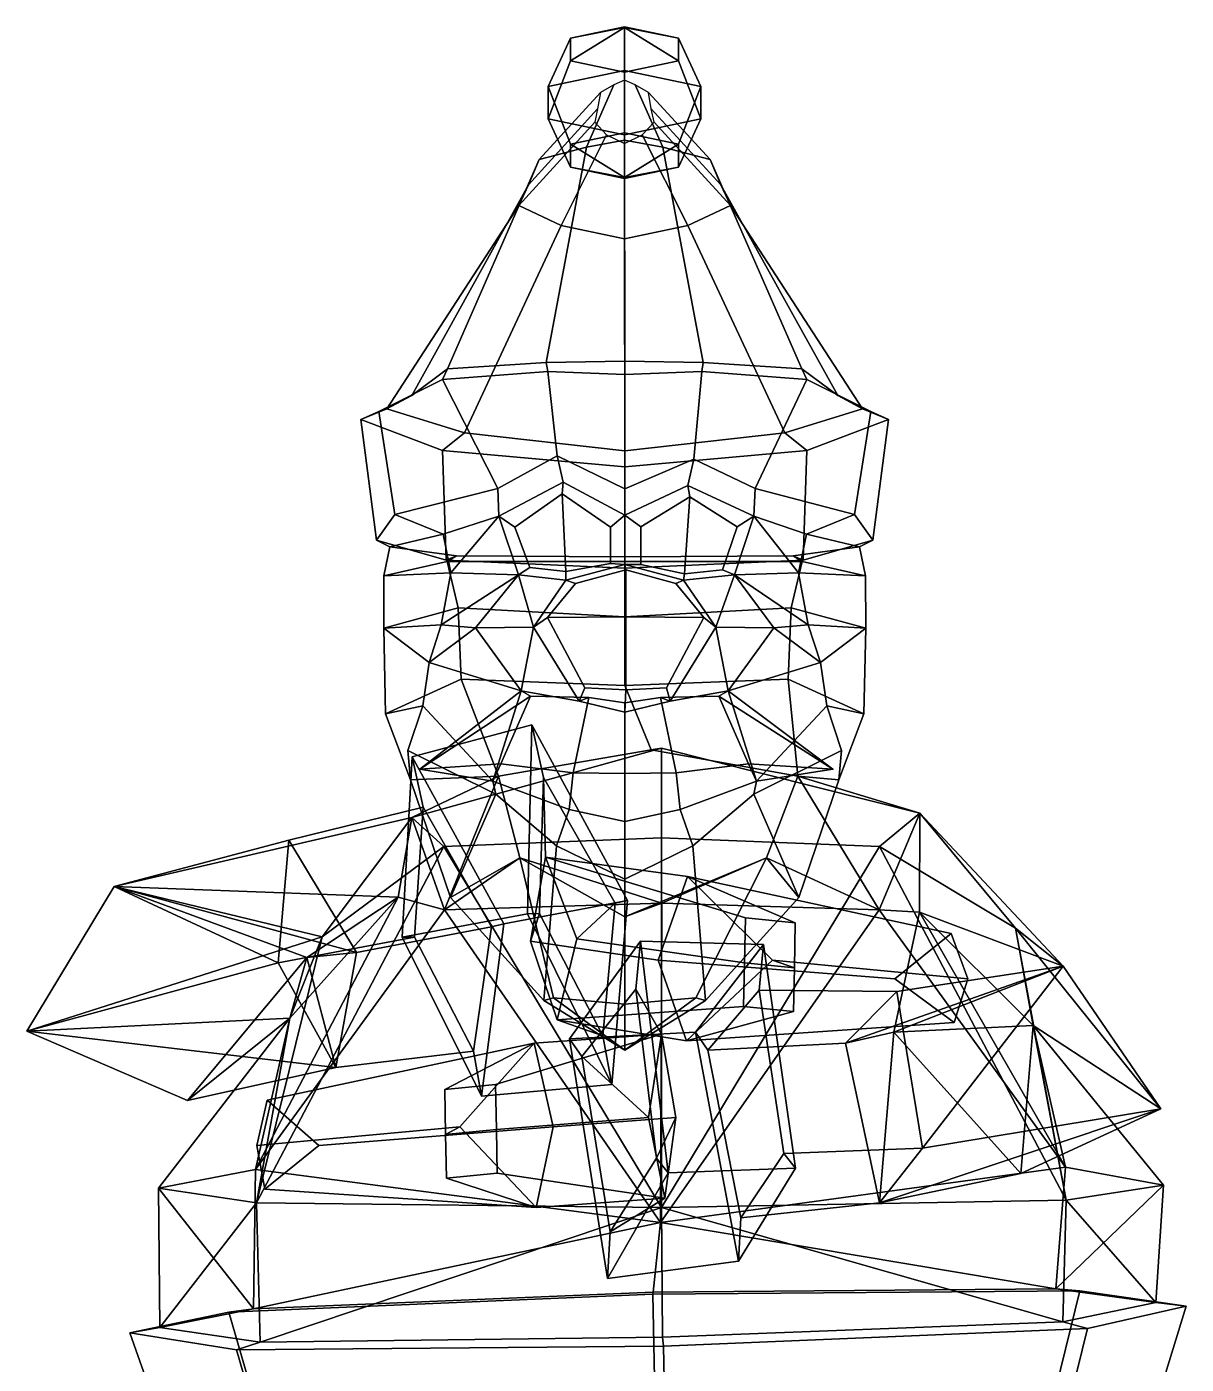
# Model space of a CAD drawing. Extents: x -162 to 130, y -158 to 353.
# Drawn here: x -161.9 to 130.3, y 15.8 to 352.9 of the extents above; entities that cross this region are included whole.
import ezdxf

# ---------------------------------------------------------------- set-up
doc = ezdxf.new("R2010")
doc.units = 0

msp = doc.modelspace()

# ---------------------------------------------------------------- linework, layer by layer
for p in [(-62.762917, 165.780518, 65.327858), (41.243652, 165.780518, 65.327858)]:
    msp.add_point(p)
for points in [[(-24.842083, 349.993744, -41.038155), (-11.233191, 352.860229, -47.930099), (-11.233189, 341.856689, -59.203781), (-30.479088, 337.802917, -49.457169)], [(-11.233197, 341.394348, -20.362478), (-11.233193, 352.668701, -31.841476), (-24.842085, 344.260834, -27.254372)], [(-24.842085, 344.260834, -27.254372), (-11.233193, 352.668701, -31.841476), (-24.842083, 349.993744, -41.038155)], [(-11.233193, 352.668701, -31.841476), (-11.233191, 352.860229, -47.930099), (-24.842083, 349.993744, -41.038155)], [(-11.233197, 341.394348, -20.362478), (2.375728, 344.260803, -27.254368), (-11.233193, 352.668701, -31.841476)], [(-11.233193, 352.668701, -31.841476), (2.375731, 349.993744, -41.038151), (-11.233191, 352.860229, -47.930099)], [(2.375728, 344.260803, -27.254368), (2.375731, 349.993744, -41.038151), (-11.233193, 352.668701, -31.841476)], [(2.375731, 349.993744, -41.038151), (8.012704, 337.802917, -49.457165), (-11.233189, 341.856689, -59.203781), (-11.233191, 352.860229, -47.930099)], [(-30.479094, 329.695313, -29.963882), (-24.842085, 344.260834, -27.254372), (-24.842083, 349.993744, -41.038155), (-30.479088, 337.802917, -49.457169)], [(8.012699, 329.695282, -29.963879), (8.012704, 337.802917, -49.457165), (2.375731, 349.993744, -41.038151), (2.375728, 344.260803, -27.254368)], [(-11.233197, 325.64151, -20.217295), (-11.233197, 341.394348, -20.362478), (-24.842085, 344.260834, -27.254372), (-30.479094, 329.695313, -29.963882)], [(-11.233197, 325.64151, -20.217295), (8.012699, 329.695282, -29.963879), (2.375728, 344.260803, -27.254368), (-11.233197, 341.394348, -20.362478)], [(-24.842081, 323.237366, -52.166626), (-30.479088, 337.802917, -49.457169), (-11.233189, 341.856689, -59.203781), (-11.233189, 326.103851, -59.058571)], [(2.375731, 323.237366, -52.166618), (-11.233189, 326.103851, -59.058571), (-11.233189, 341.856689, -59.203781), (8.012704, 337.802917, -49.457165)], [(-13.938604, 338.249084, -27.887465), (-17.279104, 336.254578, -28.729633), (-32.748219, 319.395172, 23.971357), (-20.81786, 322.497986, 29.101496)], [(-30.479094, 329.695313, -29.963882), (-30.479088, 337.802917, -49.457169), (-24.842081, 323.237366, -52.166626), (-24.842085, 317.504425, -38.382843)], [(-11.243182, 339.413055, -27.395973), (-13.938604, 338.249084, -27.887465), (-20.81786, 322.497986, 29.101496), (-11.191352, 324.308777, 32.095436)], [(-11.243182, 339.413055, -27.395973), (-11.191352, 324.308777, 32.095436), (-1.564845, 322.497986, 29.101498), (-8.54776, 338.249054, -27.887463)], [(-8.54776, 338.249054, -27.887463), (-1.564845, 322.497986, 29.101498), (10.365514, 319.395172, 23.971359), (-5.20726, 336.254578, -28.729631)], [(8.012699, 329.695282, -29.963879), (2.375727, 317.504425, -38.382839), (2.375731, 323.237366, -52.166618), (8.012704, 337.802917, -49.457165)], [(-17.279104, 336.254578, -28.729633), (-18.029121, 332.146606, -30.464199), (-35.426846, 313.004425, 13.404981), (-32.748219, 319.395172, 23.971357)], [(-5.20726, 336.254578, -28.729631), (10.365514, 319.395172, 23.971359), (13.044138, 313.004425, 13.404984), (-4.457245, 332.146606, -30.464197)], [(-18.029121, 332.146606, -30.464199), (-18.71578, 328.832916, -31.863375), (-37.879204, 307.849365, 4.881692), (-35.426846, 313.004425, 13.404981)], [(-4.457245, 332.146606, -30.464197), (13.044138, 313.004425, 13.404984), (15.496501, 307.849365, 4.881696), (-3.770584, 328.832916, -31.863371)], [(-18.71578, 328.832916, -31.863375), (-15.714836, 325.593719, -33.231079), (-27.161543, 302.81015, -3.450014), (-37.879204, 307.849365, 4.881692)], [(-11.233197, 325.64151, -20.217295), (-30.479094, 329.695313, -29.963882), (-24.842085, 317.504425, -38.382843), (-11.233194, 314.63797, -31.49095)], [(-11.233197, 325.64151, -20.217295), (-11.233194, 314.63797, -31.49095), (2.375727, 317.504425, -38.382839), (8.012699, 329.695282, -29.963879)], [(-3.770584, 328.832916, -31.863371), (15.496501, 307.849365, 4.881696), (4.778832, 302.81015, -3.450012), (-6.771532, 325.593719, -33.231079)], [(-11.163355, 268.597412, 74.7304), (-11.191352, 324.308777, 32.095436), (-20.81786, 322.497986, 29.101496), (-30.951618, 268.266174, 67.302719)], [(-15.714836, 325.593719, -33.231079), (-11.243184, 323.411499, -34.152515), (-11.191355, 299.415314, -9.063019), (-27.161543, 302.81015, -3.450014)], [(-11.2332, 314.829468, -47.579517), (-24.842081, 323.237366, -52.166626), (-11.233189, 326.103851, -59.058571)], [(-6.771532, 325.593719, -33.231079), (4.778832, 302.81015, -3.450012), (-11.191355, 299.415314, -9.063019), (-11.243184, 323.411499, -34.152515)], [(-11.2332, 314.829468, -47.579517), (-11.233189, 326.103851, -59.058571), (2.375731, 323.237366, -52.166618)], [(-11.163355, 268.597412, 74.7304), (8.624906, 268.266174, 67.302719), (-1.564845, 322.497986, 29.101498), (-11.191352, 324.308777, 32.095436)], [(-55.811924, 266.622742, 54.437473), (-30.951618, 268.266174, 67.302719), (-20.81786, 322.497986, 29.101496), (-32.748219, 319.395172, 23.971357)], [(-24.842085, 317.504425, -38.382843), (-24.842081, 323.237366, -52.166626), (-11.2332, 314.829468, -47.579517)], [(2.375727, 317.504425, -38.382839), (-11.2332, 314.829468, -47.579517), (2.375731, 323.237366, -52.166618)], [(33.485218, 266.622742, 54.437473), (10.365514, 319.395172, 23.971359), (-1.564845, 322.497986, 29.101498), (8.624906, 268.266174, 67.302719)], [(-64.852455, 259.925232, 26.990286), (-55.811924, 266.622742, 54.437473), (-32.748219, 319.395172, 23.971357), (-35.426846, 313.004425, 13.404981)], [(-11.233194, 314.63797, -31.49095), (-24.842085, 317.504425, -38.382843), (-11.2332, 314.829468, -47.579517)], [(-11.233194, 314.63797, -31.49095), (-11.2332, 314.829468, -47.579517), (2.375727, 317.504425, -38.382839)], [(42.525749, 259.925232, 26.990286), (13.044138, 313.004425, 13.404984), (10.365514, 319.395172, 23.971359), (33.485218, 266.622742, 54.437473)], [(-71.122391, 256.610779, 4.022089), (-64.852455, 259.925232, 26.990286), (-35.426846, 313.004425, 13.404981), (-37.879204, 307.849365, 4.881692)], [(48.795689, 256.610779, 4.022089), (15.496501, 307.849365, 4.881696), (13.044138, 313.004425, 13.404984), (42.525749, 259.925232, 26.990286)], [(-51.534481, 250.531677, -16.716894), (-71.122391, 256.610779, 4.022089), (-37.879204, 307.849365, 4.881692), (-27.161543, 302.81015, -3.450014)], [(29.207767, 250.531677, -16.716894), (4.778832, 302.81015, -3.450012), (15.496501, 307.849365, 4.881696), (48.795689, 256.610779, 4.022089)], [(-11.163355, 245.966339, -35.68531), (-51.534481, 250.531677, -16.716894), (-27.161543, 302.81015, -3.450014), (-11.191355, 299.415314, -9.063019)], [(-11.163355, 245.966339, -35.68531), (-11.191355, 299.415314, -9.063019), (4.778832, 302.81015, -3.450012), (29.207767, 250.531677, -16.716894)], [(-57.054276, 263.943604, 59.049114), (-55.811924, 266.622742, 54.437473), (-64.852455, 259.925232, 26.990286), (-73.151131, 255.868896, 28.400236)], [(-30.562954, 266.008698, 72.208054), (-30.951618, 268.266174, 67.302719), (-55.811924, 266.622742, 54.437473), (-57.054276, 263.943604, 59.049114)], [(-11.163355, 265.260529, 78.323555), (-11.163355, 268.597412, 74.7304), (-30.951618, 268.266174, 67.302719), (-30.562954, 266.008698, 72.208054)], [(-11.163355, 265.260529, 78.323555), (8.236241, 266.008698, 72.208054), (8.624906, 268.266174, 67.302719), (-11.163355, 268.597412, 74.7304)], [(8.236241, 266.008698, 72.208054), (34.72757, 263.943573, 59.049114), (33.485218, 266.622742, 54.437473), (8.624906, 268.266174, 67.302719)], [(34.72757, 263.943573, 59.049114), (50.824425, 255.868896, 28.400236), (42.525749, 259.925232, 26.990286), (33.485218, 266.622742, 54.437473)], [(-43.146862, 236.485962, 65.301628), (-57.054276, 263.943604, 59.049114), (-73.151131, 255.868896, 28.400236), (-69.104065, 229.914063, 46.741577)], [(-28.206127, 244.73175, 76.416069), (-30.562954, 266.008698, 72.208054), (-57.054276, 263.943604, 59.049114), (-43.146862, 236.485962, 65.301628)], [(-11.163355, 236.402802, 80.640083), (-11.163355, 265.260529, 78.323555), (-30.562954, 266.008698, 72.208054), (-28.206127, 244.73175, 76.416069)], [(-11.163355, 236.402802, 80.640083), (6.283141, 243.927368, 76.486443), (8.236241, 266.008698, 72.208054), (-11.163355, 265.260529, 78.323555)], [(6.283141, 243.927368, 76.486443), (21.692192, 236.485962, 65.301636), (34.72757, 263.943573, 59.049114), (8.236241, 266.008698, 72.208054)], [(21.692192, 236.485962, 65.301636), (46.777367, 229.914063, 46.741577), (50.824425, 255.868896, 28.400236), (34.72757, 263.943573, 59.049114)], [(-73.151131, 255.868896, 28.400236), (-64.852455, 259.925232, 26.990286), (-71.122391, 256.610779, 4.022089), (-77.676819, 253.85791, 2.598488)], [(50.824425, 255.868896, 28.400236), (55.350117, 253.85791, 2.598488), (48.795689, 256.610779, 4.022089), (42.525749, 259.925232, 26.990286)], [(-77.676819, 253.85791, 2.598488), (-71.122391, 256.610779, 4.022089), (-51.534481, 250.531677, -16.716894), (-57.063198, 246.080505, -20.150719)], [(55.350117, 253.85791, 2.598488), (34.736488, 246.080505, -20.150719), (29.207767, 250.531677, -16.716894), (48.795689, 256.610779, 4.022089)], [(-69.104065, 229.914063, 46.741577), (-73.151131, 255.868896, 28.400236), (-77.676819, 253.85791, 2.598488), (-73.677483, 223.474701, 9.439775)], [(-73.677483, 223.474701, 9.439775), (-77.676819, 253.85791, 2.598488), (-57.063198, 246.080505, -20.150719), (-56.16787, 218.467468, -16.374088)], [(51.35078, 223.474701, 9.439775), (33.841164, 218.467468, -16.374088), (34.736488, 246.080505, -20.150719), (55.350117, 253.85791, 2.598488)], [(46.777367, 229.914063, 46.741577), (51.35078, 223.474701, 9.439775), (55.350117, 253.85791, 2.598488), (50.824425, 255.868896, 28.400236)], [(-57.063198, 246.080505, -20.150719), (-51.534481, 250.531677, -16.716894), (-11.163355, 245.966339, -35.68531), (-11.163355, 241.967682, -39.904839)], [(34.736488, 246.080505, -20.150719), (-11.163355, 241.967682, -39.904839), (-11.163355, 245.966339, -35.68531), (29.207767, 250.531677, -16.716894)], [(-56.16787, 218.467468, -16.374088), (-57.063198, 246.080505, -20.150719), (-11.163355, 241.967682, -39.904839), (-11.163355, 216.459442, -36.042023)], [(33.841164, 218.467468, -16.374088), (-11.163355, 216.459442, -36.042023), (-11.163355, 241.967682, -39.904839), (34.736488, 246.080505, -20.150719)], [(-28.206127, 244.73175, 76.416069), (-43.146862, 236.485962, 65.301628), (-42.854153, 229.552612, 63.801632), (-26.637436, 238.085602, 75.765228)], [(-11.163355, 236.402802, 80.640083), (-28.206127, 244.73175, 76.416069), (-26.637436, 238.085602, 75.765228), (-11.163355, 229.794464, 77.916374)], [(-11.163355, 236.402802, 80.640083), (-11.163355, 229.794464, 77.916374), (4.714446, 237.278748, 75.779305), (6.283141, 243.927368, 76.486443)], [(6.283141, 243.927368, 76.486443), (4.714446, 237.278748, 75.779305), (21.399479, 229.552612, 63.801632), (21.692192, 236.485962, 65.301636)], [(-56.93853, 224.976044, 47.162067), (-42.854153, 229.552612, 63.801632), (-43.146862, 236.485962, 65.301628), (-69.104065, 229.914063, 46.741577)], [(-26.896284, 235.113037, 73.302422), (-26.637436, 238.085602, 75.765228), (-42.854153, 229.552612, 63.801632), (-38.833416, 226.744324, 63.486851)], [(-26.896284, 235.113037, 73.302422), (-14.74841, 226.74115, 74.928452), (-11.163355, 229.794464, 77.916374), (-26.637436, 238.085602, 75.765228)], [(5.221318, 234.417908, 73.101372), (4.714446, 237.278748, 75.779305), (-11.163355, 229.794464, 77.916374), (-7.125163, 226.860413, 75.108765)], [(5.221318, 234.417908, 73.101372), (17.140663, 226.863831, 60.983356), (21.399479, 229.552612, 63.801632), (4.714446, 237.278748, 75.779305)], [(34.61182, 224.976044, 47.162067), (46.777367, 229.914063, 46.741577), (21.692192, 236.485962, 65.301636), (21.399479, 229.552612, 63.801632)], [(-25.996927, 215.619934, 71.472893), (-26.896284, 235.113037, 73.302422), (-38.833416, 226.744324, 63.486851), (-35.086414, 216.554504, 66.380669)], [(-14.74841, 226.74115, 74.928452), (-26.896284, 235.113037, 73.302422), (-25.996927, 215.619934, 71.472893), (-14.74841, 217.623901, 75.772652)], [(-7.125163, 226.860413, 75.108765), (-7.125163, 217.355804, 76.151009), (3.904305, 215.007568, 70.842682), (5.221318, 234.417908, 73.101372)], [(3.904305, 215.007568, 70.842682), (13.466629, 216.003601, 64.555962), (17.140663, 226.863831, 60.983356), (5.221318, 234.417908, 73.101372)], [(-69.104065, 229.914063, 46.741577), (-73.677483, 223.474701, 9.439775), (-70.371941, 221.811584, 10.245812), (-56.93853, 224.976044, 47.162067)], [(-54.965778, 215.274414, 47.488724), (-42.854153, 229.552612, 63.801632), (-56.93853, 224.976044, 47.162067)], [(-37.923885, 214.713806, 67.382011), (-42.854153, 229.552612, 63.801632), (-54.965778, 215.274414, 47.488724)], [(-35.086414, 216.554504, 66.380669), (-38.833416, 226.744324, 63.486851), (-42.854153, 229.552612, 63.801632), (-37.923885, 214.713806, 67.382011)], [(-14.74841, 217.623901, 75.772652), (-11.163355, 217.376465, 78.977051), (-11.163355, 229.794464, 77.916374), (-14.74841, 226.74115, 74.928452)], [(-7.125163, 217.355804, 76.151009), (-7.125163, 226.860413, 75.108765), (-11.163355, 229.794464, 77.916374), (-11.163355, 217.376465, 78.977051)], [(13.466629, 216.003601, 64.555962), (16.469213, 214.713806, 67.382011), (21.399479, 229.552612, 63.801632), (17.140663, 226.863831, 60.983356)], [(16.469213, 214.713806, 67.382011), (32.639065, 215.274414, 47.488724), (21.399479, 229.552612, 63.801632)], [(32.639065, 215.274414, 47.488724), (34.61182, 224.976044, 47.162067), (21.399479, 229.552612, 63.801632)], [(46.777367, 229.914063, 46.741577), (34.61182, 224.976044, 47.162067), (48.045242, 221.811584, 10.245812), (51.35078, 223.474701, 9.439775)], [(-73.677483, 223.474701, 9.439775), (-56.16787, 218.467468, -16.374088), (-53.581741, 219.516296, -16.067196), (-70.371941, 221.811584, 10.245812)], [(-56.93853, 224.976044, 47.162067), (-70.371941, 221.811584, 10.245812), (-71.87635, 214.458252, 11.294884), (-54.965778, 215.274414, 47.488724)], [(51.35078, 223.474701, 9.439775), (48.045242, 221.811584, 10.245812), (31.255035, 219.516296, -16.067196), (33.841164, 218.467468, -16.374088)], [(34.61182, 224.976044, 47.162067), (32.639065, 215.274414, 47.488724), (49.549644, 214.458252, 11.294884), (48.045242, 221.811584, 10.245812)], [(-71.87635, 214.458252, 11.294884), (-70.371941, 221.811584, 10.245812), (-53.581741, 219.516296, -16.067196), (-55.894104, 218.137634, -18.494757)], [(-56.16787, 218.467468, -16.374088), (-11.163355, 216.459442, -36.042023), (-11.163354, 219.289764, -33.226601), (-53.581741, 219.516296, -16.067196)], [(-55.894104, 218.137634, -18.494757), (-53.581741, 219.516296, -16.067196), (-11.163354, 219.289764, -33.226601), (-11.163354, 218.063477, -33.572395)], [(33.841164, 218.467468, -16.374088), (31.255035, 219.516296, -16.067196), (-11.163354, 219.289764, -33.226601), (-11.163355, 216.459442, -36.042023)], [(33.56739, 218.137634, -18.494757), (-11.163354, 218.063477, -33.572395), (-11.163354, 219.289764, -33.226601), (31.255035, 219.516296, -16.067196)], [(49.549644, 214.458252, 11.294884), (33.56739, 218.137634, -18.494757), (31.255035, 219.516296, -16.067196), (48.045242, 221.811584, 10.245812)], [(-71.898132, 201.264343, 13.473816), (-71.87635, 214.458252, 11.294884), (-55.894104, 218.137634, -18.494757), (-53.149326, 206.440582, -19.978487)], [(-53.149326, 206.440582, -19.978487), (-55.894104, 218.137634, -18.494757), (-11.163354, 218.063477, -33.572395), (-11.16335, 204.187256, -32.113075)], [(-25.996927, 215.619934, 71.472893), (-35.086414, 216.554504, 66.380669), (-37.923885, 214.713806, 67.382011), (-25.964035, 213.432892, 73.668724)], [(-10.904973, 204.173218, 97.498901), (-10.904973, 215.990112, 93.368874), (-23.527847, 212.555847, 89.852356), (-30.604176, 203.991516, 91.04969)], [(-25.996927, 215.619934, 71.472893), (-25.964035, 213.432892, 73.668724), (-11.163355, 217.376465, 78.977051), (-14.74841, 217.623901, 75.772652)], [(-10.904973, 215.990112, 93.368874), (-11.163355, 217.376465, 78.977051), (-25.964035, 213.432892, 73.668724), (-23.527847, 212.555847, 89.852356)], [(-10.904973, 215.990112, 93.368874), (1.717899, 212.555847, 89.852356), (3.637323, 213.432892, 73.668724), (-11.163355, 217.376465, 78.977051)], [(3.904305, 215.007568, 70.842682), (-7.125163, 217.355804, 76.151009), (-11.163355, 217.376465, 78.977051), (3.637323, 213.432892, 73.668724)], [(30.822617, 206.440582, -19.978487), (-11.16335, 204.187256, -32.113075), (-11.163354, 218.063477, -33.572395), (33.56739, 218.137634, -18.494757)], [(-10.904973, 204.173218, 97.498901), (8.794228, 203.991516, 91.04969), (1.717899, 212.555847, 89.852356), (-10.904973, 215.990112, 93.368874)], [(3.904305, 215.007568, 70.842682), (3.637323, 213.432892, 73.668724), (16.469213, 214.713806, 67.382011), (13.466629, 216.003601, 64.555962)], [(49.57143, 201.264343, 13.473816), (30.822617, 206.440582, -19.978487), (33.56739, 218.137634, -18.494757), (49.549644, 214.458252, 11.294884)], [(-54.965778, 215.274414, 47.488724), (-71.87635, 214.458252, 11.294884), (-71.898132, 201.264343, 13.473816), (-57.407547, 202.175232, 47.337547)], [(-57.407547, 202.175232, 47.337547), (-37.923885, 214.713806, 67.382011), (-54.965778, 215.274414, 47.488724)], [(-48.753571, 201.358521, 70.558563), (-37.923885, 214.713806, 67.382011), (-57.407547, 202.175232, 47.337547)], [(-48.753571, 201.358521, 70.558563), (-34.121811, 201.511841, 73.592995), (-37.923885, 214.713806, 67.382011)], [(-34.121811, 201.511841, 73.592995), (-25.964035, 213.432892, 73.668724), (-37.923885, 214.713806, 67.382011)], [(-30.604176, 203.991516, 91.04969), (-23.527847, 212.555847, 89.852356), (-25.964035, 213.432892, 73.668724), (-34.121811, 201.511841, 73.592995)], [(8.794228, 203.991516, 91.04969), (11.795101, 201.511841, 73.592995), (3.637323, 213.432892, 73.668724), (1.717899, 212.555847, 89.852356)], [(11.795101, 201.511841, 73.592995), (16.469213, 214.713806, 67.382011), (3.637323, 213.432892, 73.668724)], [(26.426861, 201.358521, 70.558563), (16.469213, 214.713806, 67.382011), (11.795101, 201.511841, 73.592995)], [(35.080841, 202.175232, 47.337547), (32.639065, 215.274414, 47.488724), (16.469213, 214.713806, 67.382011)], [(26.426861, 201.358521, 70.558563), (35.080841, 202.175232, 47.337547), (16.469213, 214.713806, 67.382011)], [(32.639065, 215.274414, 47.488724), (35.080841, 202.175232, 47.337547), (49.57143, 201.264343, 13.473816), (49.549644, 214.458252, 11.294884)], [(-71.461777, 179.710083, 14.836503), (-71.898132, 201.264343, 13.473816), (-53.149326, 206.440582, -19.978487), (-52.356609, 188.452911, -17.06764)], [(-52.356609, 188.452911, -17.06764), (-53.149326, 206.440582, -19.978487), (-11.16335, 204.187256, -32.113075), (-11.16335, 186.827209, -27.681915)], [(30.0299, 188.452911, -17.06764), (-11.16335, 186.827209, -27.681915), (-11.16335, 204.187256, -32.113075), (30.822617, 206.440582, -19.978487)], [(49.135078, 179.710083, 14.836502), (30.0299, 188.452911, -17.06764), (30.822617, 206.440582, -19.978487), (49.57143, 201.264343, 13.473816)], [(-21.179848, 186.24353, 86.213997), (-30.604176, 203.991516, 91.04969), (-34.121811, 201.511841, 73.592995), (-22.629816, 182.924805, 73.344269)], [(-10.904973, 185.722046, 91.444023), (-10.904973, 204.173218, 97.498901), (-30.604176, 203.991516, 91.04969), (-21.179848, 186.24353, 86.213997)], [(-10.904973, 185.722046, 91.444023), (-0.630098, 186.24353, 86.213997), (8.794228, 203.991516, 91.04969), (-10.904973, 204.173218, 97.498901)], [(-0.630098, 186.24353, 86.213997), (0.303105, 182.924805, 73.344269), (11.795101, 201.511841, 73.592995), (8.794228, 203.991516, 91.04969)], [(-57.407547, 202.175232, 47.337547), (-71.898132, 201.264343, 13.473816), (-60.473621, 192.651855, 46.780769)], [(-62.079365, 181.721985, 46.959473), (-60.473621, 192.651855, 46.780769), (-71.898132, 201.264343, 13.473816), (-71.461777, 179.710083, 14.836503)], [(-60.473621, 192.651855, 46.780769), (-48.753571, 201.358521, 70.558563), (-57.407547, 202.175232, 47.337547)], [(-37.25695, 185.545166, 67.441132), (-48.753571, 201.358521, 70.558563), (-60.473621, 192.651855, 46.780769)], [(-37.25695, 185.545166, 67.441132), (-34.121811, 201.511841, 73.592995), (-48.753571, 201.358521, 70.558563)], [(-22.629816, 182.924805, 73.344269), (-34.121811, 201.511841, 73.592995), (-37.25695, 185.545166, 67.441132)], [(0.303105, 182.924805, 73.344269), (14.930241, 185.545166, 67.441132), (11.795101, 201.511841, 73.592995)], [(14.930241, 185.545166, 67.441132), (26.426861, 201.358521, 70.558563), (11.795101, 201.511841, 73.592995)], [(14.930241, 185.545166, 67.441132), (38.146915, 192.651855, 46.780769), (26.426861, 201.358521, 70.558563)], [(38.146915, 192.651855, 46.780769), (35.080841, 202.175232, 47.337547), (26.426861, 201.358521, 70.558563)], [(35.080841, 202.175232, 47.337547), (38.146915, 192.651855, 46.780769), (49.57143, 201.264343, 13.473816)], [(39.752659, 181.721985, 46.959473), (49.135078, 179.710083, 14.836502), (49.57143, 201.264343, 13.473816), (38.146915, 192.651855, 46.780769)], [(-62.079365, 181.721985, 46.959473), (-44.36496, 162.719208, 73.750481), (-37.25695, 185.545166, 67.441132), (-60.473621, 192.651855, 46.780769)], [(39.752659, 181.721985, 46.959473), (38.146915, 192.651855, 46.780769), (14.930241, 185.545166, 67.441132), (22.038248, 162.719208, 73.750481)], [(-65.13324, 163.098419, 18.945616), (-71.461777, 179.710083, 14.836503), (-52.356609, 188.452911, -17.06764), (-42.982605, 163.972473, 19.783985)], [(-34.890759, 184.124512, 81.441353), (-37.25695, 185.545166, 67.441132), (-62.762917, 165.780518, 65.327858)], [(-62.762917, 165.780518, 65.327858), (-37.25695, 185.545166, 67.441132), (-44.36496, 162.719208, 73.750481)], [(-42.982605, 163.972473, 19.783985), (-52.356609, 188.452911, -17.06764), (-11.16335, 186.827209, -27.681915), (-4.524736, 170.636963, -0.597869)], [(-34.890759, 184.124512, 81.441353), (-20.19339, 183.862244, 81.558464), (-22.629816, 182.924805, 73.344269), (-37.25695, 185.545166, 67.441132)], [(-10.904973, 185.722046, 91.444023), (-21.179848, 186.24353, 86.213997), (-22.629816, 182.924805, 73.344269), (-11.163355, 180.137451, 79.263756)], [(-10.904973, 185.722046, 91.444023), (-11.163355, 180.137451, 79.263756), (0.303105, 182.924805, 73.344269), (-0.630098, 186.24353, 86.213997)], [(32.501457, 163.972473, 19.783985), (-4.524736, 170.636963, -0.597869), (-11.16335, 186.827209, -27.681915), (30.0299, 188.452911, -17.06764)], [(12.564051, 184.124512, 81.441353), (14.930241, 185.545166, 67.441132), (0.303105, 182.924805, 73.344269), (-2.13332, 183.862244, 81.558464)], [(12.564051, 184.124512, 81.441353), (41.243652, 165.780518, 65.327858), (14.930241, 185.545166, 67.441132)], [(41.243652, 165.780518, 65.327858), (22.038248, 162.719208, 73.750481), (14.930241, 185.545166, 67.441132)], [(42.80653, 163.098419, 18.945614), (32.501457, 163.972473, 19.783985), (30.0299, 188.452911, -17.06764), (49.135078, 179.710083, 14.836502)], [(-42.367962, 167.075806, 83.835365), (-34.890759, 184.124512, 81.441353), (-62.762917, 165.780518, 65.327858)], [(-20.19339, 183.862244, 81.558464), (-34.890759, 184.124512, 81.441353), (-42.367962, 167.075806, 83.835365), (-24.154343, 164.884491, 92.50293)], [(-24.154343, 164.884491, 92.50293), (-11.163355, 164.68103, 93.186638), (-11.163355, 182.448242, 84.30703), (-20.19339, 183.862244, 81.558464)], [(-11.163355, 182.448242, 84.30703), (-11.163355, 180.137451, 79.263756), (-22.629816, 182.924805, 73.344269), (-20.19339, 183.862244, 81.558464)], [(1.827631, 164.884491, 92.50293), (-2.13332, 183.862244, 81.558464), (-11.163355, 182.448242, 84.30703), (-11.163355, 164.68103, 93.186638)], [(-11.163355, 182.448242, 84.30703), (-2.13332, 183.862244, 81.558464), (0.303105, 182.924805, 73.344269), (-11.163355, 180.137451, 79.263756)], [(-2.13332, 183.862244, 81.558464), (1.827631, 164.884491, 92.50293), (20.041252, 167.075806, 83.835365), (12.564051, 184.124512, 81.441353)], [(20.041252, 167.075806, 83.835365), (41.243652, 165.780518, 65.327858), (12.564051, 184.124512, 81.441353)], [(-65.13324, 163.098419, 18.945616), (-65.802589, 170.463898, 50.129753), (-62.079365, 181.721985, 46.959473), (-71.461777, 179.710083, 14.836503)], [(-62.079365, 181.721985, 46.959473), (-65.802589, 170.463898, 50.129753), (-43.681789, 159.497467, 64.739296), (-44.36496, 162.719208, 73.750481)], [(39.752659, 181.721985, 46.959473), (22.038248, 162.719208, 73.750481), (21.355078, 159.497467, 64.739296), (43.475887, 170.463898, 50.129753)], [(42.80653, 163.098419, 18.945614), (49.135078, 179.710083, 14.836502), (39.752659, 181.721985, 46.959473), (43.475887, 170.463898, 50.129753)], [(-35.661293, 129.319672, 165.289185), (-34.55019, 176.909546, 125.310188), (-64.765732, 168.844116, 116.858337), (-67.239067, 123.401276, 157.23732)], [(-41.640827, 126.799835, 62.939205), (-64.765732, 168.844116, 116.858337), (-34.55019, 176.909546, 125.310188), (-10.47457, 132.663605, 72.506989)], [(-35.661293, 129.319672, 165.289185), (-32.625702, 129.428101, 154.310928), (-31.63229, 163.678467, 124.000053), (-34.55019, 176.909546, 125.310188)], [(-10.47457, 132.663605, 72.506989), (-34.55019, 176.909546, 125.310188), (-31.63229, 163.678467, 124.000053), (-13.544849, 131.961365, 84.021393)], [(-67.239067, 123.401276, 157.23732), (-64.765732, 168.844116, 116.858337), (-61.959553, 156.218628, 115.529701), (-64.150185, 123.471344, 146.09433)], [(-43.681789, 159.497467, 64.739296), (-65.802589, 170.463898, 50.129753), (-65.13324, 163.098419, 18.945616), (-55.055172, 133.450958, 34.940041)], [(-1.853932, 171.045471, 3.859764), (-1.857344, 148.500244, -47.223194), (-56.752666, 146.291412, -37.970497), (-64.823181, 153.595947, -1.893931)], [(-1.853932, 171.045471, 3.859764), (-64.823181, 153.595947, -1.893931), (-42.982605, 163.972473, 19.783985), (-4.524736, 170.636963, -0.597869)], [(-41.640827, 126.799835, 62.939205), (-44.757584, 126.046021, 74.656372), (-61.959553, 156.218628, 115.529701), (-64.765732, 168.844116, 116.858337)], [(-4.524736, 170.636963, -0.597869), (32.501457, 163.972473, 19.783985), (63.186447, 154.651917, -3.022036), (-1.853932, 171.045471, 3.859764)], [(-1.853932, 171.045471, 3.859764), (63.186447, 154.651917, -3.022036), (53.064346, 146.291412, -37.970501), (-1.857344, 148.500244, -47.223194)], [(21.355078, 159.497467, 64.739296), (32.728462, 133.450958, 34.940041), (42.80653, 163.098419, 18.945614), (43.475887, 170.463898, 50.129753)], [(-44.36496, 162.719208, 73.750481), (-42.367962, 167.075806, 83.835365), (-62.762917, 165.780518, 65.327858)], [(-24.154343, 164.884491, 92.50293), (-42.367962, 167.075806, 83.835365), (-44.36496, 162.719208, 73.750481), (-25.15597, 155.585449, 82.597305)], [(1.827631, 164.884491, 92.50293), (2.829258, 155.585449, 82.597305), (22.038248, 162.719208, 73.750481), (20.041252, 167.075806, 83.835365)], [(22.038248, 162.719208, 73.750481), (41.243652, 165.780518, 65.327858), (20.041252, 167.075806, 83.835365)], [(-55.055172, 133.450958, 34.940041), (-65.13324, 163.098419, 18.945616), (-42.982605, 163.972473, 19.783985), (-37.587017, 143.38797, 43.433949)], [(-64.823181, 153.595947, -1.893931), (-56.614574, 130.35321, 57.695694), (-42.982605, 163.972473, 19.783985)], [(-56.614574, 130.35321, 57.695694), (-37.587017, 143.38797, 43.433949), (-42.982605, 163.972473, 19.783985)], [(-28.338264, 146.43396, 84.645157), (-25.15597, 155.585449, 82.597305), (-44.36496, 162.719208, 73.750481), (-43.681789, 159.497467, 64.739296)], [(-34.905495, 122.463593, 143.180756), (-31.092361, 143.564697, 123.155876), (-31.63229, 163.678467, 124.000053), (-32.625702, 129.428101, 154.310928)], [(-23.210829, 123.029358, 95.790939), (-13.544849, 131.961365, 84.021393), (-31.63229, 163.678467, 124.000053), (-31.092361, 143.564697, 123.155876)], [(-11.163355, 164.68103, 93.186638), (-24.154343, 164.884491, 92.50293), (-25.15597, 155.585449, 82.597305), (-11.163355, 152.618652, 88.068672)], [(-11.163355, 164.68103, 93.186638), (-11.163355, 152.618652, 88.068672), (2.829258, 155.585449, 82.597305), (1.827631, 164.884491, 92.50293)], [(6.011551, 146.43396, 84.645157), (21.355078, 159.497467, 64.739296), (22.038248, 162.719208, 73.750481), (2.829258, 155.585449, 82.597305)], [(32.728462, 133.450958, 34.940041), (24.600441, 143.38797, 43.433949), (32.501457, 163.972473, 19.783985), (42.80653, 163.098419, 18.945614)], [(52.935226, 130.35321, 57.695694), (32.501457, 163.972473, 19.783985), (24.600441, 143.38797, 43.433949)], [(63.186447, 154.651917, -3.022036), (32.501457, 163.972473, 19.783985), (52.935226, 130.35321, 57.695694)], [(-31.52339, 107.449432, 66.691956), (-28.338264, 146.43396, 84.645157), (-43.681789, 159.497467, 64.739296), (-55.055172, 133.450958, 34.940041)], [(9.196678, 107.449432, 66.691956), (32.728462, 133.450958, 34.940041), (21.355078, 159.497467, 64.739296), (6.011551, 146.43396, 84.645157)], [(-64.150185, 123.471344, 146.09433), (-61.959553, 156.218628, 115.529701), (-95.844727, 147.883545, 106.065674), (-98.530258, 116.974945, 137.133438)], [(-95.844727, 147.883545, 106.065674), (-61.959553, 156.218628, 115.529701), (-44.757584, 126.046021, 74.656372), (-78.797661, 119.594757, 64.443024)], [(-11.163355, 138.08847, 91.011368), (-11.163355, 152.618652, 88.068672), (-25.15597, 155.585449, 82.597305), (-28.338264, 146.43396, 84.645157)], [(-11.163355, 138.08847, 91.011368), (6.011551, 146.43396, 84.645157), (2.829258, 155.585449, 82.597305), (-11.163355, 152.618652, 88.068672)], [(-68.259514, 133.53183, 41.799236), (-64.823181, 153.595947, -1.893931), (-139.833206, 136.222839, 77.134499)], [(-87.447311, 123.549347, -28.40134), (-139.833206, 136.222839, 77.134499), (-64.823181, 153.595947, -1.893931)], [(-87.447311, 123.549347, -28.40134), (-64.823181, 153.595947, -1.893931), (-56.752666, 146.291412, -37.970497)], [(-68.259514, 133.53183, 41.799236), (-56.614574, 130.35321, 57.695694), (-64.823181, 153.595947, -1.893931)], [(63.158443, 129.768982, 33.135422), (63.186447, 154.651917, -3.022036), (52.935226, 130.35321, 57.695694)], [(87.308723, 125.681702, -27.506136), (53.064346, 146.291412, -37.970501), (63.186447, 154.651917, -3.022036)], [(63.158443, 129.768982, 33.135422), (99.324486, 116.085999, 90.372482), (63.186447, 154.651917, -3.022036)], [(87.308723, 125.681702, -27.506136), (63.186447, 154.651917, -3.022036), (99.324486, 116.085999, 90.372482)], [(-1.881853, 55.300507, -103.639), (-56.752666, 146.291412, -37.970497), (-1.857344, 148.500244, -47.223194)], [(-1.881853, 55.300507, -103.639), (-1.857344, 148.500244, -47.223194), (53.064346, 146.291412, -37.970501)], [(-78.797661, 119.594757, 64.443024), (-139.833206, 136.222839, 77.134499), (-95.844727, 147.883545, 106.065674)], [(-98.530258, 116.974945, 137.133438), (-95.844727, 147.883545, 106.065674), (-139.833206, 136.222839, 77.134499)], [(-103.983482, 56.505585, -69.462982), (-56.752666, 146.291412, -37.970497), (-1.881853, 55.300507, -103.639)], [(-103.983482, 56.505585, -69.462982), (-87.447311, 123.549347, -28.40134), (-56.752666, 146.291412, -37.970497)], [(-11.163355, 94.932266, 69.933891), (-11.163355, 138.08847, 91.011368), (-28.338264, 146.43396, 84.645157), (-31.52339, 107.449432, 66.691956)], [(-11.163355, 94.932266, 69.933891), (9.196678, 107.449432, 66.691956), (6.011551, 146.43396, 84.645157), (-11.163355, 138.08847, 91.011368)], [(100.124947, 57.145798, -69.126472), (-1.881853, 55.300507, -103.639), (53.064346, 146.291412, -37.970501)], [(100.124947, 57.145798, -69.126472), (53.064346, 146.291412, -37.970501), (87.308723, 125.681702, -27.506136)], [(-1.823221, 131.979065, 65.14933), (-37.587017, 143.38797, 43.433949), (-56.614574, 130.35321, 57.695694)], [(-31.52339, 107.449432, 66.691956), (-55.055172, 133.450958, 34.940041), (-37.587017, 143.38797, 43.433949), (-29.104445, 108.141724, 50.785271)], [(-29.104445, 108.141724, 50.785271), (-37.587017, 143.38797, 43.433949), (-11.163355, 128.54425, 24.842121), (-11.163355, 106.507568, 46.489197)], [(-11.163355, 128.54425, 24.842121), (-37.587017, 143.38797, 43.433949), (-1.823221, 131.979065, 65.14933)], [(-2.737514, 117.667664, 163.54895), (4.635445, 138.705872, 134.869736), (-31.092361, 143.564697, 123.155876), (-34.905495, 122.463593, 143.180756)], [(19.055592, 116.92337, 80.198311), (-23.210829, 123.029358, 95.790939), (-31.092361, 143.564697, 123.155876), (19.247982, 128.282227, 80.533791)], [(31.779243, 127.035095, 83.512802), (19.247982, 128.282227, 80.533791), (-31.092361, 143.564697, 123.155876), (4.635445, 138.705872, 134.869736)], [(6.777733, 108.141724, 50.785271), (-11.163355, 106.507568, 46.489197), (-11.163355, 128.54425, 24.842121), (24.600441, 143.38797, 43.433949)], [(-11.163355, 128.54425, 24.842121), (-1.823221, 131.979065, 65.14933), (24.600441, 143.38797, 43.433949)], [(-1.823221, 131.979065, 65.14933), (52.935226, 130.35321, 57.695694), (24.600441, 143.38797, 43.433949)], [(9.196678, 107.449432, 66.691956), (6.777733, 108.141724, 50.785271), (24.600441, 143.38797, 43.433949), (32.728462, 133.450958, 34.940041)], [(56.928284, 112.952576, 158.931335), (71.115128, 124.340179, 146.905869), (4.635445, 138.705872, 134.869736), (-2.737514, 117.667664, 163.54895)], [(75.324181, 112.952576, 129.160492), (26.050842, 117.667664, 105.689751), (4.635445, 138.705872, 134.869736), (71.115128, 124.340179, 146.905869)], [(31.633291, 115.674469, 83.060448), (31.779243, 127.035095, 83.512802), (4.635445, 138.705872, 134.869736), (26.050842, 117.667664, 105.689751)], [(-87.447311, 123.549347, -28.40134), (-161.860443, 99.714111, 82.537994), (-139.833206, 136.222839, 77.134499)], [(-98.530258, 116.974945, 137.133438), (-139.833206, 136.222839, 77.134499), (-161.860443, 99.714111, 82.537994)], [(-68.259514, 133.53183, 41.799236), (-139.833206, 136.222839, 77.134499), (-91.265846, 118.326843, 71.416656)], [(-78.797661, 119.594757, 64.443024), (-91.265846, 118.326843, 71.416656), (-139.833206, 136.222839, 77.134499)], [(-104.200127, 64.868057, 84.761963), (-68.259514, 133.53183, 41.799236), (-95.52269, 102.994476, 10.701405)], [(-104.200127, 64.868057, 84.761963), (-56.614574, 130.35321, 57.695694), (-68.259514, 133.53183, 41.799236)], [(-95.52269, 102.994476, 10.701405), (-68.259514, 133.53183, 41.799236), (-91.265846, 118.326843, 71.416656)], [(-2.150426, 51.543213, 114.849434), (-1.823221, 131.979065, 65.14933), (-56.614574, 130.35321, 57.695694)], [(-47.250546, 83.359253, 113.195618), (-41.640827, 126.799835, 62.939205), (-10.47457, 132.663605, 72.506989), (-14.437018, 86.331482, 122.256172)], [(-28.165127, 102.586838, 120.833649), (-16.662645, 98.607803, 121.741653), (-13.544849, 131.961365, 84.021393), (-23.210829, 123.029358, 95.790939)], [(-14.437018, 86.331482, 122.256172), (-10.47457, 132.663605, 72.506989), (-13.544849, 131.961365, 84.021393), (-16.662645, 98.607803, 121.741653)], [(-2.150426, 51.543213, 114.849434), (52.935226, 130.35321, 57.695694), (-1.823221, 131.979065, 65.14933)], [(-2.150426, 51.543213, 114.849434), (-56.614574, 130.35321, 57.695694), (-104.200127, 64.868057, 84.761963)], [(-47.250546, 83.359253, 113.195618), (-14.437018, 86.331482, 122.256172), (-35.661293, 129.319672, 165.289185), (-67.239067, 123.401276, 157.23732)], [(-14.437018, 86.331482, 122.256172), (-16.662645, 98.607803, 121.741653), (-32.625702, 129.428101, 154.310928), (-35.661293, 129.319672, 165.289185)], [(-28.165127, 102.586838, 120.833649), (-34.905495, 122.463593, 143.180756), (-32.625702, 129.428101, 154.310928), (-16.662645, 98.607803, 121.741653)], [(-2.150426, 51.543213, 114.849434), (99.908295, 65.50827, 85.098473), (52.935226, 130.35321, 57.695694)], [(31.633291, 115.674469, 83.060448), (19.055592, 116.92337, 80.198311), (19.247982, 128.282227, 80.533791), (31.779243, 127.035095, 83.512802)], [(99.908295, 65.50827, 85.098473), (63.158443, 129.768982, 33.135422), (52.935226, 130.35321, 57.695694)], [(91.789902, 101.185944, 4.85828), (56.692215, 99.512878, 63.518463), (63.158443, 129.768982, 33.135422)], [(63.158443, 129.768982, 33.135422), (56.692215, 99.512878, 63.518463), (99.324486, 116.085999, 90.372482)], [(99.908295, 65.50827, 85.098473), (91.789902, 101.185944, 4.85828), (63.158443, 129.768982, 33.135422)], [(-78.797661, 119.594757, 64.443024), (-44.757584, 126.046021, 74.656372), (-49.307285, 94.72554, 112.705254), (-83.969032, 90.603409, 103.110519)], [(-47.250546, 83.359253, 113.195618), (-49.307285, 94.72554, 112.705254), (-44.757584, 126.046021, 74.656372), (-41.640827, 126.799835, 62.939205)], [(100.124947, 57.145798, -69.126472), (87.308723, 125.681702, -27.506136), (91.789902, 101.185944, 4.85828)], [(87.308723, 125.681702, -27.506136), (99.324486, 116.085999, 90.372482), (123.936226, 80.138824, 92.984642)], [(91.789902, 101.185944, 4.85828), (87.308723, 125.681702, -27.506136), (123.936226, 80.138824, 92.984642)], [(-95.52269, 102.994476, 10.701405), (-161.860443, 99.714111, 82.537994), (-87.447311, 123.549347, -28.40134)], [(-103.983482, 56.505585, -69.462982), (-95.52269, 102.994476, 10.701405), (-87.447311, 123.549347, -28.40134)], [(-83.969032, 90.603409, 103.110519), (-49.307285, 94.72554, 112.705254), (-64.150185, 123.471344, 146.09433), (-98.530258, 116.974945, 137.133438)], [(-47.250546, 83.359253, 113.195618), (-67.239067, 123.401276, 157.23732), (-64.150185, 123.471344, 146.09433), (-49.307285, 94.72554, 112.705254)], [(4.413117, 97.341904, 131.01651), (-2.737514, 117.667664, 163.54895), (-34.905495, 122.463593, 143.180756), (-28.165127, 102.586838, 120.833649)], [(18.799149, 105.949493, 80.402122), (-28.165127, 102.586838, 120.833649), (-23.210829, 123.029358, 95.790939), (19.055592, 116.92337, 80.198311)], [(6.67612, 99.528534, 71.265526), (-25.045971, 97.811066, 80.647461), (-7.204239, 122.398315, 146.999985), (23.851442, 121.563843, 137.817825)], [(-25.045971, 97.811066, 80.647461), (-21.984167, 93.347382, 91.287117), (-8.385875, 110.298462, 140.877136), (-7.204239, 122.398315, 146.999985)], [(-0.229403, 64.035294, 167.235123), (-7.204239, 122.398315, 146.999985), (-8.385875, 110.298462, 140.877136), (-3.183738, 67.759674, 156.88382)], [(-0.229403, 64.035294, 167.235123), (31.898153, 65.200928, 159.267899), (23.851442, 121.563843, 137.817825), (-7.204239, 122.398315, 146.999985)], [(6.67612, 99.528534, 71.265526), (23.851442, 121.563843, 137.817825), (22.702742, 110.043701, 131.900955), (9.789364, 94.949097, 82.078049)], [(31.898153, 65.200928, 159.267899), (28.896963, 68.943329, 148.746506), (22.702742, 110.043701, 131.900955), (23.851442, 121.563843, 137.817825)], [(71.871597, 101.946136, 144.688614), (75.324181, 112.952576, 129.160492), (71.115128, 124.340179, 146.905869), (56.928284, 112.952576, 158.931335)], [(-121.353401, 82.301086, 77.925728), (-95.52269, 102.994476, 10.701405), (-91.265846, 118.326843, 71.416656)], [(-83.969032, 90.603409, 103.110519), (-121.353401, 82.301086, 77.925728), (-91.265846, 118.326843, 71.416656)], [(-83.969032, 90.603409, 103.110519), (-91.265846, 118.326843, 71.416656), (-78.797661, 119.594757, 64.443024)], [(-83.969032, 90.603409, 103.110519), (-98.530258, 116.974945, 137.133438), (-161.860443, 99.714111, 82.537994)], [(71.871597, 101.946136, 144.688614), (56.928284, 112.952576, 158.931335), (-2.737514, 117.667664, 163.54895), (4.413117, 97.341904, 131.01651)], [(71.871597, 101.946136, 144.688614), (4.413117, 97.341904, 131.01651), (26.050842, 117.667664, 105.689751), (75.324181, 112.952576, 129.160492)], [(31.371412, 104.698547, 83.379128), (31.633291, 115.674469, 83.060448), (26.050842, 117.667664, 105.689751), (4.413117, 97.341904, 131.01651)], [(31.371412, 104.698547, 83.379128), (18.799149, 105.949493, 80.402122), (19.055592, 116.92337, 80.198311), (31.633291, 115.674469, 83.060448)], [(44.44104, 96.695847, 72.034775), (99.324486, 116.085999, 90.372482), (56.692215, 99.512878, 63.518463)], [(44.44104, 96.695847, 72.034775), (57.438602, 109.758942, 121.871727), (99.324486, 116.085999, 90.372482)], [(63.883633, 70.234146, 139.87207), (99.324486, 116.085999, 90.372482), (57.438602, 109.758942, 121.871727)], [(63.883633, 70.234146, 139.87207), (123.936226, 80.138824, 92.984642), (99.324486, 116.085999, 90.372482)], [(-11.163355, 94.932266, 69.933891), (-31.52339, 107.449432, 66.691956), (-29.104445, 108.141724, 50.785271)], [(-11.163355, 94.932266, 69.933891), (-29.104445, 108.141724, 50.785271), (-11.163355, 106.507568, 46.489197)], [(-5.168323, 77.980438, 95.372322), (-1.855117, 99.01532, 123.454399), (-8.385875, 110.298462, 140.877136), (-21.984167, 93.347382, 91.287117)], [(-11.163355, 94.932266, 69.933891), (-11.163355, 106.507568, 46.489197), (6.777733, 108.141724, 50.785271)], [(-11.163355, 94.932266, 69.933891), (6.777733, 108.141724, 50.785271), (9.196678, 107.449432, 66.691956)], [(1.71159, 77.980438, 143.713058), (-3.183738, 67.759674, 156.88382), (-8.385875, 110.298462, 140.877136), (-1.855117, 99.01532, 123.454399)], [(57.438602, 109.758942, 121.871727), (44.44104, 96.695847, 72.034775), (9.789364, 94.949097, 82.078049), (22.702742, 110.043701, 131.900955)], [(28.896963, 68.943329, 148.746506), (63.883633, 70.234146, 139.87207), (57.438602, 109.758942, 121.871727), (22.702742, 110.043701, 131.900955)], [(31.371412, 104.698547, 83.379128), (4.413117, 97.341904, 131.01651), (-28.165127, 102.586838, 120.833649), (18.799149, 105.949493, 80.402122)], [(-121.353401, 82.301086, 77.925728), (-161.860443, 99.714111, 82.537994), (-95.52269, 102.994476, 10.701405)], [(-104.200127, 64.868057, 84.761963), (-95.52269, 102.994476, 10.701405), (-128.680679, 60.14267, -1.00358)], [(-128.680679, 60.14267, -1.00358), (-95.52269, 102.994476, 10.701405), (-103.983482, 56.505585, -69.462982)], [(88.67334, 63.89386, 70.054161), (56.692215, 99.512878, 63.518463), (91.789902, 101.185944, 4.85828)], [(88.67334, 63.89386, 70.054161), (91.789902, 101.185944, 4.85828), (123.936226, 80.138824, 92.984642)], [(99.908295, 65.50827, 85.098473), (124.629677, 60.937195, -0.58595), (91.789902, 101.185944, 4.85828)], [(124.629677, 60.937195, -0.58595), (100.124947, 57.145798, -69.126472), (91.789902, 101.185944, 4.85828)], [(-83.969032, 90.603409, 103.110519), (-161.860443, 99.714111, 82.537994), (-121.353401, 82.301086, 77.925728)], [(-56.477119, 85.035095, 78.379234), (-34.006149, 96.705872, 131.945786), (-1.855117, 99.01532, 123.454399), (-43.730663, 86.282227, 76.525978)], [(-43.509228, 74.92337, 76.208931), (-43.730663, 86.282227, 76.525978), (-1.855117, 99.01532, 123.454399), (-5.168323, 77.980438, 95.372322)], [(-29.211817, 75.667664, 161.166885), (1.71159, 77.980438, 143.713058), (-1.855117, 99.01532, 123.454399), (-34.006149, 96.705872, 131.945786)], [(17.512402, 41.803589, 102.803848), (-15.467685, 37.403091, 110.588745), (-25.045971, 97.811066, 80.647461), (6.67612, 99.528534, 71.265526)], [(-15.467685, 37.403091, 110.588745), (-14.838002, 49.200562, 114.632149), (-21.984167, 93.347382, 91.287117), (-25.045971, 97.811066, 80.647461)], [(17.512402, 41.803589, 102.803848), (6.67612, 99.528534, 71.265526), (9.789364, 94.949097, 82.078049), (18.091623, 52.73114, 106.534271)], [(53.055962, 56.479904, 97.936073), (44.44104, 96.695847, 72.034775), (56.692215, 99.512878, 63.518463)], [(53.055962, 56.479904, 97.936073), (56.692215, 99.512878, 63.518463), (88.67334, 63.89386, 70.054161)], [(-103.907501, 70.952591, 119.975281), (-101.292595, 82.340179, 138.024567), (-34.006149, 96.705872, 131.945786), (-52.742844, 75.667664, 100.977608)], [(-88.230942, 70.952591, 151.263565), (-29.211817, 75.667664, 161.166885), (-34.006149, 96.705872, 131.945786), (-101.292595, 82.340179, 138.024567)], [(-56.291561, 73.674469, 77.94165), (-52.742844, 75.667664, 100.977608), (-34.006149, 96.705872, 131.945786), (-56.477119, 85.035095, 78.379234)], [(44.44104, 96.695847, 72.034775), (53.055962, 56.479904, 97.936073), (18.091623, 52.73114, 106.534271), (9.789364, 94.949097, 82.078049)], [(-1.031655, 57.658417, 120.741417), (-5.168323, 77.980438, 95.372322), (-21.984167, 93.347382, 91.287117), (-14.838002, 49.200562, 114.632149)], [(-56.291561, 73.674469, 77.94165), (-56.477119, 85.035095, 78.379234), (-43.730663, 86.282227, 76.525978), (-43.509228, 74.92337, 76.208931)], [(-101.848991, 59.946136, 135.74884), (-88.230942, 70.952591, 151.263565), (-101.292595, 82.340179, 138.024567), (-103.907501, 70.952591, 119.975281)], [(-43.271904, 63.949493, 76.434731), (-43.509228, 74.92337, 76.208931), (-5.168323, 77.980438, 95.372322), (-1.031655, 57.658417, 120.741417)], [(-33.442173, 55.341904, 128.127579), (-1.031655, 57.658417, 120.741417), (1.71159, 77.980438, 143.713058), (-29.211817, 75.667664, 161.166885)], [(-1.031655, 57.658417, 120.741417), (-14.838002, 49.200562, 114.632149), (-3.183738, 67.759674, 156.88382), (1.71159, 77.980438, 143.713058)], [(53.055962, 56.479904, 97.936073), (88.67334, 63.89386, 70.054161), (123.936226, 80.138824, 92.984642)], [(53.055962, 56.479904, 97.936073), (123.936226, 80.138824, 92.984642), (63.883633, 70.234146, 139.87207)], [(-101.848991, 59.946136, 135.74884), (-103.907501, 70.952591, 119.975281), (-52.742844, 75.667664, 100.977608), (-33.442173, 55.341904, 128.127579)], [(-101.848991, 59.946136, 135.74884), (-33.442173, 55.341904, 128.127579), (-29.211817, 75.667664, 161.166885), (-88.230942, 70.952591, 151.263565)], [(-56.059017, 62.698563, 78.282341), (-33.442173, 55.341904, 128.127579), (-52.742844, 75.667664, 100.977608), (-56.291561, 73.674469, 77.94165)], [(-56.059017, 62.698563, 78.282341), (-56.291561, 73.674469, 77.94165), (-43.509228, 74.92337, 76.208931), (-43.271904, 63.949493, 76.434731)], [(-15.467685, 37.403091, 110.588745), (-0.229403, 64.035294, 167.235123), (-3.183738, 67.759674, 156.88382), (-14.838002, 49.200562, 114.632149)], [(17.512402, 41.803589, 102.803848), (18.091623, 52.73114, 106.534271), (28.896963, 68.943329, 148.746506), (31.898153, 65.200928, 159.267899)], [(53.055962, 56.479904, 97.936073), (63.883633, 70.234146, 139.87207), (28.896963, 68.943329, 148.746506), (18.091623, 52.73114, 106.534271)], [(-104.756691, 29.772369, 71.874847), (-104.200127, 64.868057, 84.761963), (-128.680679, 60.14267, -1.00358)], [(-104.756691, 29.772369, 71.874847), (-2.150426, 51.543213, 114.849434), (-104.200127, 64.868057, 84.761963)], [(17.512402, 41.803589, 102.803848), (31.898153, 65.200928, 159.267899), (-0.229403, 64.035294, 167.235123), (-15.467685, 37.403091, 110.588745)], [(97.47538, 34.848389, 74.542931), (99.908295, 65.50827, 85.098473), (-2.150426, 51.543213, 114.849434)], [(97.47538, 34.848389, 74.542931), (124.629677, 60.937195, -0.58595), (99.908295, 65.50827, 85.098473)], [(-56.059017, 62.698563, 78.282341), (-43.271904, 63.949493, 76.434731), (-1.031655, 57.658417, 120.741417), (-33.442173, 55.341904, 128.127579)], [(97.47538, 34.848389, 74.542931), (122.702644, 31.392273, -0.32787), (124.629677, 60.937195, -0.58595)], [(122.702644, 31.392273, -0.32787), (100.124947, 57.145798, -69.126472), (124.629677, 60.937195, -0.58595)], [(-104.756691, 29.772369, 71.874847), (-128.680679, 60.14267, -1.00358), (-128.293808, 25.09227, -3.639309)], [(-128.293808, 25.09227, -3.639309), (-128.680679, 60.14267, -1.00358), (-103.983482, 56.505585, -69.462982)], [(-128.293808, 25.09227, -3.639309), (-103.983482, 56.505585, -69.462982), (-103.019608, 21.410141, -82.687485)], [(-103.019608, 21.410141, -82.687485), (-103.983482, 56.505585, -69.462982), (-1.881853, 55.300507, -103.639)], [(-103.019608, 21.410141, -82.687485), (-1.881853, 55.300507, -103.639), (-1.628216, 22.59436, -111.50631)], [(99.212456, 26.48616, -80.019402), (-1.881853, 55.300507, -103.639), (100.124947, 57.145798, -69.126472)], [(99.212456, 26.48616, -80.019402), (-1.628216, 22.59436, -111.50631), (-1.881853, 55.300507, -103.639)], [(122.702644, 31.392273, -0.32787), (99.212456, 26.48616, -80.019402), (100.124947, 57.145798, -69.126472)], [(-104.756691, 29.772369, 71.874847), (-3.980477, 33.99501, 103.35128), (-2.150426, 51.543213, 114.849434)], [(97.47538, 34.848389, 74.542931), (-2.150426, 51.543213, 114.849434), (-3.980477, 33.99501, 103.35128)], [(-4.095224, 33.47879, 115.626816), (-3.980477, 33.99501, 103.35128), (-104.756691, 29.772369, 71.874847), (-110.926544, 28.901413, 80.15229)], [(-4.095224, 33.47879, 115.626816), (103.503387, 34.283585, 82.9813), (97.47538, 34.848389, 74.542931), (-3.980477, 33.99501, 103.35128)], [(-2.987304, -21.416443, 112.844185), (90.143875, -20.011551, 80.056854), (103.503387, 34.283585, 82.9813), (-4.095224, 33.47879, 115.626816)], [(103.503387, 34.283585, 82.9813), (90.143875, -20.011551, 80.056854), (113.61129, -23.969627, -3.255789), (130.349976, 30.410339, -0.286764)], [(130.349976, 30.410339, -0.286764), (122.702644, 31.392273, -0.32787), (97.47538, 34.848389, 74.542931), (103.503387, 34.283585, 82.9813)], [(-2.987304, -21.416443, 112.844185), (-4.095224, 33.47879, 115.626816), (-110.926544, 28.901413, 80.15229), (-95.390045, -24.668449, 77.609077)], [(113.61129, -23.969627, -3.255789), (92.106781, -29.460876, -94.598572), (105.466293, 24.834259, -91.674126), (130.349976, 30.410339, -0.286764)], [(105.466293, 24.834259, -91.674126), (99.212456, 26.48616, -80.019402), (122.702644, 31.392273, -0.32787), (130.349976, 30.410339, -0.286764)], [(-135.893799, 23.727631, -3.799363), (-110.926544, 28.901413, 80.15229), (-104.756691, 29.772369, 71.874847), (-128.293808, 25.09227, -3.639309)], [(-110.926544, 28.901413, 80.15229), (-135.893799, 23.727631, -3.799363), (-116.978127, -29.757408, -6.297994), (-95.390045, -24.668449, 77.609077)], [(-108.963638, 19.452087, -94.503136), (-135.893799, 23.727631, -3.799363), (-128.293808, 25.09227, -3.639309), (-103.019608, 21.410141, -82.687485)], [(-116.978127, -29.757408, -6.297994), (-135.893799, 23.727631, -3.799363), (-108.963638, 19.452087, -94.503136), (-93.427139, -34.117767, -97.046349)], [(105.466293, 24.834259, -91.674126), (-1.368308, 20.35022, -127.144783), (-1.628216, 22.59436, -111.50631), (99.212456, 26.48616, -80.019402)], [(92.106781, -29.460876, -94.598572), (-0.258869, -34.550995, -129.926865), (-1.368308, 20.35022, -127.144783), (105.466293, 24.834259, -91.674126)], [(-108.963638, 19.452087, -94.503136), (-103.019608, 21.410141, -82.687485), (-1.628216, 22.59436, -111.50631), (-1.368308, 20.35022, -127.144783)], [(-93.427139, -34.117767, -97.046349), (-108.963638, 19.452087, -94.503136), (-1.368308, 20.35022, -127.144783), (-0.258869, -34.550995, -129.926865)]]:
    msp.add_3dface(points)

doc.saveas('drawing.dxf')
